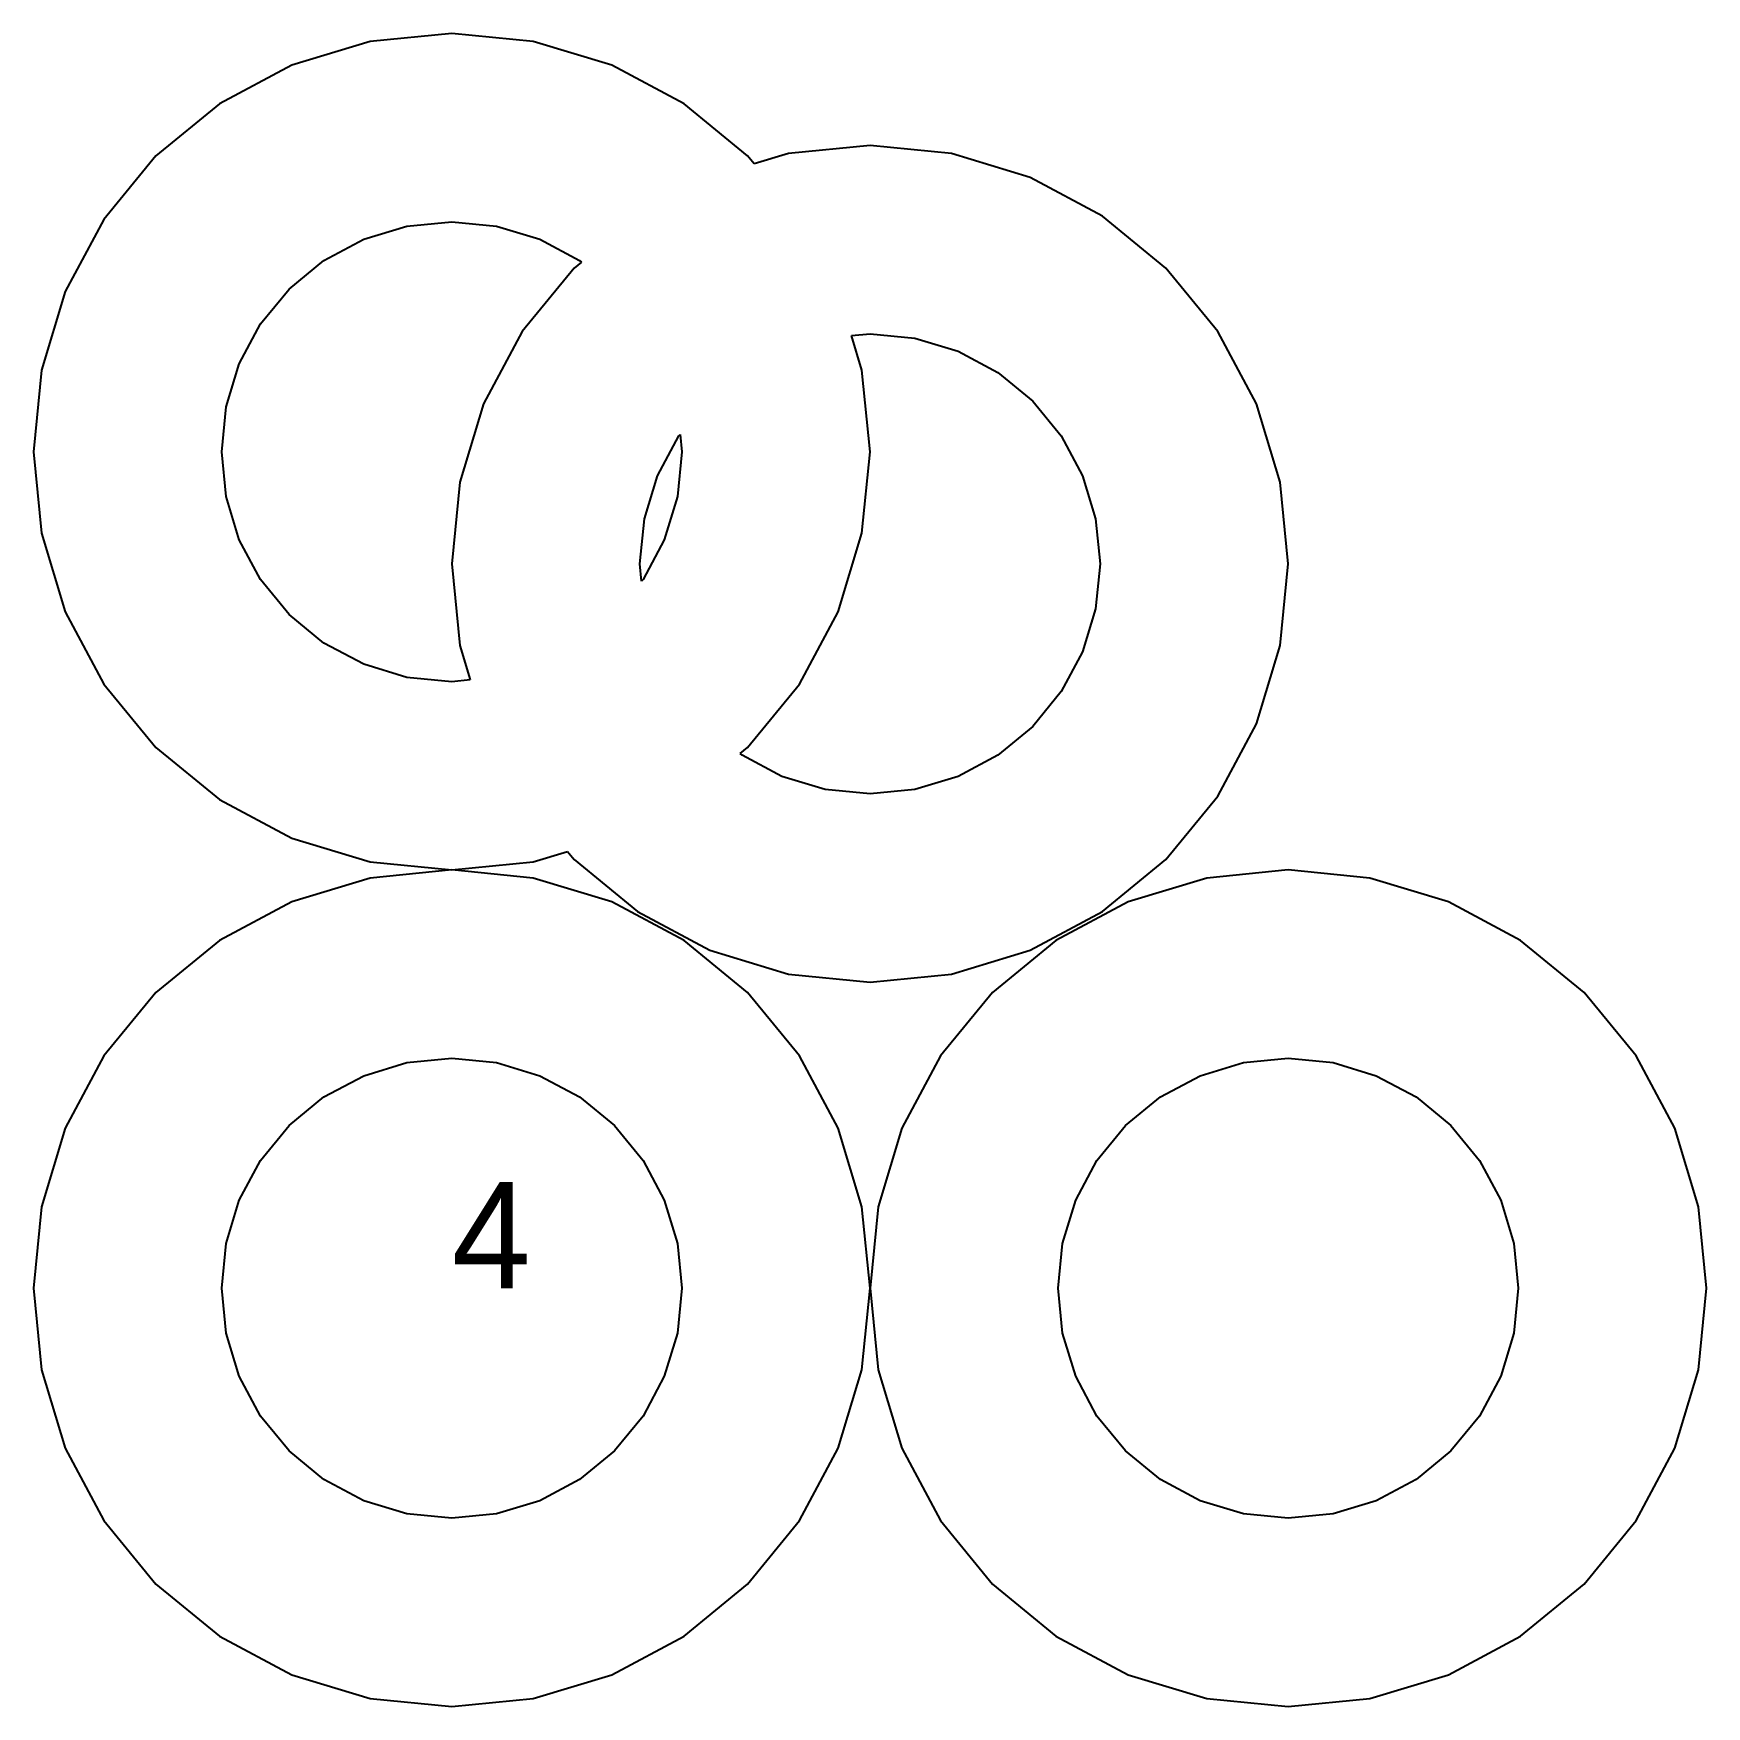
# Model space of a CAD drawing. Extents: x -11.8 to 35.5, y -11.8 to 35.5.
import ezdxf

# ---------------------------------------------------------------- set-up
doc = ezdxf.new("R2010")
doc.units = 0

msp = doc.modelspace()

# ---------------------------------------------------------------- linework, layer by layer
for p, q in [((-2.3056, 35.2275), (-4.52261, 34.5549)), ((0, 35.4545), (-2.3056, 35.2275)), ((2.3056, 35.2275), (0, 35.4545)), ((4.52261, 34.5549), (2.3056, 35.2275)), ((-4.52261, 34.5549), (-6.56583, 33.4628)), ((6.56583, 33.4628), (4.52261, 34.5549)), ((-6.56583, 33.4628), (-8.3567, 31.9931)), ((8.3567, 31.9931), (6.56583, 33.4628)), ((11.8182, 32.2879), (9.51256, 32.0608)), ((14.1238, 32.0608), (11.8182, 32.2879)), ((-8.3567, 31.9931), (-9.82645, 30.2022)), ((8.54262, 31.7666), (8.3567, 31.9931)), ((9.51256, 32.0608), (8.54262, 31.7666)), ((16.3408, 31.3883), (14.1238, 32.0608)), ((18.384, 30.2961), (16.3408, 31.3883)), ((20.1749, 28.8264), (18.384, 30.2961)), ((-9.82645, 30.2022), (-10.9186, 28.159)), ((-2.48744, 29.6416), (-1.26808, 30.0115)), ((-1.26808, 30.0115), (0, 30.1364)), ((0, 30.1364), (1.26808, 30.0115)), ((1.26808, 30.0115), (2.48744, 29.6416)), ((-3.61121, 29.0409), (-2.48744, 29.6416)), ((2.48744, 29.6416), (3.61121, 29.0409)), ((-4.59619, 28.2325), (-3.61121, 29.0409)), ((3.66702, 28.9951), (3.46146, 28.8264)), ((3.61121, 29.0409), (3.66702, 28.9951)), ((3.46146, 28.8264), (1.99171, 27.0355)), ((21.6446, 27.0355), (20.1749, 28.8264)), ((-10.9186, 28.159), (-11.5911, 25.942)), ((-5.40454, 27.2476), (-4.59619, 28.2325)), ((-6.0052, 26.1238), (-5.40454, 27.2476)), ((1.99171, 27.0355), (0.8996, 24.9923)), ((11.295, 26.9182), (11.8182, 26.9697)), ((11.8182, 26.9697), (13.0863, 26.8448)), ((22.7368, 24.9923), (21.6446, 27.0355)), ((11.5911, 25.942), (11.295, 26.9182)), ((13.0863, 26.8448), (14.3056, 26.4749)), ((14.3056, 26.4749), (15.4294, 25.8742)), ((-6.37509, 24.9044), (-6.0052, 26.1238)), ((-11.5911, 25.942), (-11.8182, 23.6364)), ((11.8182, 23.6364), (11.5911, 25.942)), ((15.4294, 25.8742), (16.4144, 25.0659)), ((16.4144, 25.0659), (17.2227, 24.0809)), ((-6.5, 23.6364), (-6.37509, 24.9044)), ((0.8996, 24.9923), (0.22708, 22.7753)), ((23.4093, 22.7753), (22.7368, 24.9923)), ((6.41362, 24.0809), (6.45164, 24.1272)), ((6.45164, 24.1272), (6.5, 23.6364)), ((-11.8182, 23.6364), (-11.5911, 21.3307)), ((-6.37509, 22.3683), (-6.5, 23.6364)), ((5.81296, 22.9571), (6.41362, 24.0809)), ((6.5, 23.6364), (6.37509, 22.3683)), ((11.5911, 21.3307), (11.8182, 23.6364)), ((17.2227, 24.0809), (17.8234, 22.9571)), ((0.22708, 22.7753), (0, 20.4697)), ((5.44307, 21.7378), (5.81296, 22.9571)), ((17.8234, 22.9571), (18.1933, 21.7378)), ((23.6364, 20.4697), (23.4093, 22.7753)), ((-6.0052, 21.1489), (-6.37509, 22.3683)), ((6.37509, 22.3683), (6.0052, 21.1489)), ((-11.5911, 21.3307), (-10.9186, 19.1137)), ((5.31818, 20.4697), (5.44307, 21.7378)), ((10.9186, 19.1137), (11.5911, 21.3307)), ((18.1933, 21.7378), (18.3182, 20.4697)), ((-5.40454, 20.0251), (-6.0052, 21.1489)), ((6.0052, 21.1489), (5.40454, 20.0251)), ((0, 20.4697), (0.22708, 18.1641)), ((5.36652, 19.9788), (5.31818, 20.4697)), ((18.3182, 20.4697), (18.1933, 19.2016)), ((23.4093, 18.1641), (23.6364, 20.4697)), ((-4.59619, 19.0402), (-5.40454, 20.0251)), ((5.40454, 20.0251), (5.36652, 19.9788)), ((-10.9186, 19.1137), (-9.82645, 17.0705)), ((-3.61121, 18.2318), (-4.59619, 19.0402)), ((9.82645, 17.0705), (10.9186, 19.1137)), ((18.1933, 19.2016), (17.8234, 17.9822)), ((-2.48744, 17.6311), (-3.61121, 18.2318)), ((0.22708, 18.1641), (0.52319, 17.1879)), ((17.8234, 17.9822), (17.2227, 16.8585)), ((22.7368, 15.9471), (23.4093, 18.1641)), ((-1.26808, 17.2612), (-2.48744, 17.6311)), ((-9.82645, 17.0705), (-8.3567, 15.2796)), ((0, 17.1364), (-1.26808, 17.2612)), ((0.52319, 17.1879), (0, 17.1364)), ((8.3567, 15.2796), (9.82645, 17.0705)), ((17.2227, 16.8585), (16.4144, 15.8735)), ((16.4144, 15.8735), (15.4294, 15.0651)), ((21.6446, 13.9039), (22.7368, 15.9471)), ((-8.3567, 15.2796), (-6.56583, 13.8099)), ((8.15115, 15.1109), (8.3567, 15.2796)), ((8.20697, 15.0651), (8.15115, 15.1109)), ((9.33073, 14.4645), (8.20697, 15.0651)), ((15.4294, 15.0651), (14.3056, 14.4645)), ((10.5501, 14.0946), (9.33073, 14.4645)), ((14.3056, 14.4645), (13.0863, 14.0946)), ((-6.56583, 13.8099), (-4.52261, 12.7178)), ((11.8182, 13.9697), (10.5501, 14.0946)), ((13.0863, 14.0946), (11.8182, 13.9697)), ((20.1749, 12.113), (21.6446, 13.9039)), ((-4.52261, 12.7178), (-2.3056, 12.0453)), ((2.3056, 12.0453), (3.27556, 12.3395)), ((3.27556, 12.3395), (3.46146, 12.113)), ((-2.3056, 12.0453), (0, 11.8182)), ((0, 11.8182), (-2.3056, 11.5911)), ((0, 11.8182), (2.3056, 12.0453)), ((2.3056, 11.5911), (0, 11.8182)), ((3.46146, 12.113), (5.25235, 10.6432)), ((18.384, 10.6432), (20.1749, 12.113)), ((23.6364, 11.8182), (21.3307, 11.5911)), ((25.942, 11.5911), (23.6364, 11.8182)), ((-2.3056, 11.5911), (-4.52261, 10.9186)), ((4.52261, 10.9186), (2.3056, 11.5911)), ((21.3307, 11.5911), (19.1137, 10.9186)), ((28.159, 10.9186), (25.942, 11.5911)), ((-4.52261, 10.9186), (-6.56583, 9.82645)), ((6.56583, 9.82645), (4.52261, 10.9186)), ((19.1137, 10.9186), (17.0705, 9.82645)), ((30.2022, 9.82645), (28.159, 10.9186)), ((5.25235, 10.6432), (7.29555, 9.5511)), ((16.3408, 9.5511), (18.384, 10.6432)), ((-6.56583, 9.82645), (-8.3567, 8.3567)), ((8.3567, 8.3567), (6.56583, 9.82645)), ((7.29555, 9.5511), (9.51256, 8.87859)), ((14.1238, 8.87859), (16.3408, 9.5511)), ((17.0705, 9.82645), (15.2796, 8.3567)), ((31.9931, 8.3567), (30.2022, 9.82645)), ((9.51256, 8.87859), (11.8182, 8.6515)), ((11.8182, 8.6515), (14.1238, 8.87859)), ((-8.3567, 8.3567), (-9.82645, 6.56583)), ((9.82645, 6.56583), (8.3567, 8.3567)), ((15.2796, 8.3567), (13.8099, 6.56583)), ((33.4628, 6.56583), (31.9931, 8.3567)), ((-9.82645, 6.56583), (-10.9186, 4.52261)), ((-2.48744, 6.0052), (-1.26808, 6.37509)), ((-1.26808, 6.37509), (0, 6.5)), ((0, 6.5), (1.26808, 6.37509)), ((1.26808, 6.37509), (2.48744, 6.0052)), ((10.9186, 4.52261), (9.82645, 6.56583)), ((13.8099, 6.56583), (12.7178, 4.52261)), ((21.1489, 6.0052), (22.3683, 6.37509)), ((22.3683, 6.37509), (23.6364, 6.5)), ((23.6364, 6.5), (24.9044, 6.37509)), ((24.9044, 6.37509), (26.1238, 6.0052)), ((34.5549, 4.52261), (33.4628, 6.56583)), ((-3.61121, 5.40454), (-2.48744, 6.0052)), ((2.48744, 6.0052), (3.61121, 5.40454)), ((20.0251, 5.40454), (21.1489, 6.0052)), ((26.1238, 6.0052), (27.2476, 5.40454)), ((-4.59619, 4.59619), (-3.61121, 5.40454)), ((3.61121, 5.40454), (4.59619, 4.59619)), ((19.0402, 4.59619), (20.0251, 5.40454)), ((27.2476, 5.40454), (28.2325, 4.59619)), ((-10.9186, 4.52261), (-11.5911, 2.3056)), ((-5.40454, 3.61121), (-4.59619, 4.59619)), ((4.59619, 4.59619), (5.40454, 3.61121)), ((11.5911, 2.3056), (10.9186, 4.52261)), ((12.7178, 4.52261), (12.0453, 2.3056)), ((18.2318, 3.61121), (19.0402, 4.59619)), ((28.2325, 4.59619), (29.0409, 3.61121)), ((35.2275, 2.3056), (34.5549, 4.52261)), ((-6.0052, 2.48744), (-5.40454, 3.61121)), ((5.40454, 3.61121), (6.0052, 2.48744)), ((17.6311, 2.48744), (18.2318, 3.61121)), ((29.0409, 3.61121), (29.6416, 2.48744)), ((-6.37509, 1.26808), (-6.0052, 2.48744)), ((6.0052, 2.48744), (6.37509, 1.26808)), ((17.2612, 1.26808), (17.6311, 2.48744)), ((29.6416, 2.48744), (30.0115, 1.26808)), ((-11.5911, 2.3056), (-11.8182, 0)), ((11.8182, 0), (11.5911, 2.3056)), ((12.0453, 2.3056), (11.8182, 0)), ((35.4545, 0), (35.2275, 2.3056)), ((-6.5, 0), (-6.37509, 1.26808)), ((6.37509, 1.26808), (6.5, 0)), ((17.1364, 0), (17.2612, 1.26808)), ((30.0115, 1.26808), (30.1364, 0)), ((-11.8182, 0), (-11.5911, -2.3056)), ((-6.37509, -1.26808), (-6.5, 0)), ((6.5, 0), (6.37509, -1.26808)), ((11.5911, -2.3056), (11.8182, 0)), ((11.8182, 0), (12.0453, -2.3056)), ((17.2612, -1.26808), (17.1364, 0)), ((30.1364, 0), (30.0115, -1.26808)), ((35.2275, -2.3056), (35.4545, 0)), ((-6.0052, -2.48744), (-6.37509, -1.26808)), ((6.37509, -1.26808), (6.0052, -2.48744)), ((17.6311, -2.48744), (17.2612, -1.26808)), ((30.0115, -1.26808), (29.6416, -2.48744)), ((-11.5911, -2.3056), (-10.9186, -4.52261)), ((10.9186, -4.52261), (11.5911, -2.3056)), ((12.0453, -2.3056), (12.7178, -4.52261)), ((34.5549, -4.52261), (35.2275, -2.3056)), ((-5.40454, -3.61121), (-6.0052, -2.48744)), ((6.0052, -2.48744), (5.40454, -3.61121)), ((18.2318, -3.61121), (17.6311, -2.48744)), ((29.6416, -2.48744), (29.0409, -3.61121)), ((-4.59619, -4.59619), (-5.40454, -3.61121)), ((5.40454, -3.61121), (4.59619, -4.59619)), ((19.0402, -4.59619), (18.2318, -3.61121)), ((29.0409, -3.61121), (28.2325, -4.59619)), ((-10.9186, -4.52261), (-9.82645, -6.56583)), ((-3.61121, -5.40454), (-4.59619, -4.59619)), ((4.59619, -4.59619), (3.61121, -5.40454)), ((9.82645, -6.56583), (10.9186, -4.52261)), ((12.7178, -4.52261), (13.8099, -6.56583)), ((20.0251, -5.40454), (19.0402, -4.59619)), ((28.2325, -4.59619), (27.2476, -5.40454)), ((33.4628, -6.56583), (34.5549, -4.52261)), ((-2.48744, -6.0052), (-3.61121, -5.40454)), ((3.61121, -5.40454), (2.48744, -6.0052)), ((21.1489, -6.0052), (20.0251, -5.40454)), ((27.2476, -5.40454), (26.1238, -6.0052)), ((-1.26808, -6.37509), (-2.48744, -6.0052)), ((2.48744, -6.0052), (1.26808, -6.37509)), ((22.3683, -6.37509), (21.1489, -6.0052)), ((26.1238, -6.0052), (24.9044, -6.37509)), ((-9.82645, -6.56583), (-8.3567, -8.3567)), ((0, -6.5), (-1.26808, -6.37509)), ((1.26808, -6.37509), (0, -6.5)), ((8.3567, -8.3567), (9.82645, -6.56583)), ((13.8099, -6.56583), (15.2796, -8.3567)), ((23.6364, -6.5), (22.3683, -6.37509)), ((24.9044, -6.37509), (23.6364, -6.5)), ((31.9931, -8.3567), (33.4628, -6.56583)), ((-8.3567, -8.3567), (-6.56583, -9.82645)), ((6.56583, -9.82645), (8.3567, -8.3567)), ((15.2796, -8.3567), (17.0705, -9.82645)), ((30.2022, -9.82645), (31.9931, -8.3567)), ((-6.56583, -9.82645), (-4.52261, -10.9186)), ((4.52261, -10.9186), (6.56583, -9.82645)), ((17.0705, -9.82645), (19.1137, -10.9186)), ((28.159, -10.9186), (30.2022, -9.82645)), ((-4.52261, -10.9186), (-2.3056, -11.5911)), ((2.3056, -11.5911), (4.52261, -10.9186)), ((19.1137, -10.9186), (21.3307, -11.5911)), ((25.942, -11.5911), (28.159, -10.9186)), ((-2.3056, -11.5911), (0, -11.8182)), ((0, -11.8182), (2.3056, -11.5911)), ((21.3307, -11.5911), (23.6364, -11.8182)), ((23.6364, -11.8182), (25.942, -11.5911))]:
    msp.add_line(p, q)

# ---------------------------------------------------------------- texts
at = {"color": 5}
msp.add_text('4', height=3, dxfattribs=at).set_placement((0, 0))

doc.saveas('drawing.dxf')
